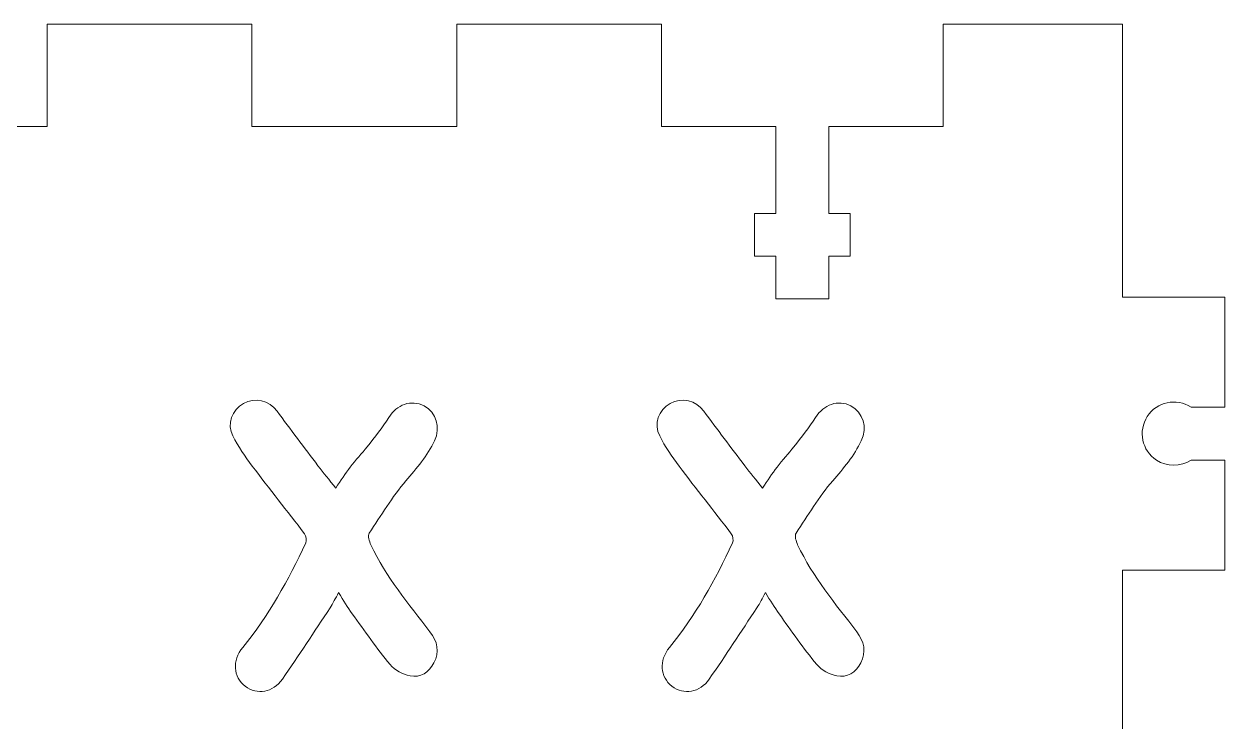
# Model space of a CAD drawing. Header units: inches. Extents: x 30 to 180, y 106 to 206.
# Drawn here: x 110 to 180.3, y 165.1 to 206 of the extents above; entities that cross this region are included whole.
import ezdxf

# ---------------------------------------------------------------- set-up
doc = ezdxf.new("R2010")
doc.units = ezdxf.units.IN
doc.header["$MEASUREMENT"] = 0

# ---------------------------------------------------------------- blocks, each defined once
blk = doc.blocks.new('block 186')
at = {"color": 7, "lineweight": 15, "true_color": 0xffffff}
blk.add_open_spline([(149.776, 183.313), (149.313, 183.933), (148.48, 184.141), (147.811, 183.765)], degree=3, dxfattribs=at)
blk = doc.blocks.new('block 187')
at = {"color": 7, "lineweight": 15, "true_color": 0xffffff}
blk.add_open_spline([(147.811, 183.765), (147.139, 183.389), (146.822, 182.549), (147.19, 181.857)], degree=3, dxfattribs=at)
blk = doc.blocks.new('block 188')
at = {"color": 7, "lineweight": 15, "true_color": 0xffffff}
blk.add_open_spline([(147.19, 181.857), (147.507, 181.236), (147.906, 180.651), (148.323, 180.095)], degree=3, dxfattribs=at)
blk = doc.blocks.new('block 189')
at = {"color": 7, "lineweight": 15, "true_color": 0xffffff}
blk.add_open_spline([(148.323, 180.095), (149.325, 178.76), (150.378, 177.456), (151.387, 176.124)], degree=3, dxfattribs=at)
blk = doc.blocks.new('block 190')
at = {"color": 7, "lineweight": 15, "true_color": 0xffffff}
blk.add_open_spline([(151.387, 176.124), (151.482, 175.996), (151.527, 175.735), (151.459, 175.594)], degree=3, dxfattribs=at)
blk = doc.blocks.new('block 191')
at = {"color": 7, "lineweight": 15, "true_color": 0xffffff}
blk.add_open_spline([(151.459, 175.594), (150.446, 173.414), (149.288, 171.329), (147.767, 169.463)], degree=3, dxfattribs=at)
blk = doc.blocks.new('block 192')
at = {"color": 7, "lineweight": 15, "true_color": 0xffffff}
blk.add_open_spline([(147.767, 169.463), (147.134, 168.696), (147.211, 167.737), (147.911, 167.199)], degree=3, dxfattribs=at)
blk = doc.blocks.new('block 193')
at = {"color": 7, "lineweight": 15, "true_color": 0xffffff}
blk.add_open_spline([(147.911, 167.199), (148.607, 166.664), (149.536, 166.809), (150.097, 167.613)], degree=3, dxfattribs=at)
blk = doc.blocks.new('block 194')
at = {"color": 7, "lineweight": 15, "true_color": 0xffffff}
blk.add_open_spline([(150.097, 167.613), (151.047, 168.989), (151.96, 170.393), (152.88, 171.784)], degree=3, dxfattribs=at)
blk = doc.blocks.new('block 195')
at = {"color": 7, "lineweight": 15, "true_color": 0xffffff}
blk.add_open_spline([(152.88, 171.784), (153.061, 172.055), (153.197, 172.347), (153.381, 172.677)], degree=3, dxfattribs=at)
blk = doc.blocks.new('block 196')
at = {"color": 7, "lineweight": 15, "true_color": 0xffffff}
blk.add_open_spline([(153.381, 172.677), (153.677, 172.215), (153.913, 171.812), (154.182, 171.441)], degree=3, dxfattribs=at)
blk = doc.blocks.new('block 197')
at = {"color": 7, "lineweight": 15, "true_color": 0xffffff}
blk.add_open_spline([(154.182, 171.441), (154.905, 170.438), (155.607, 169.414), (156.396, 168.461)], degree=3, dxfattribs=at)
blk = doc.blocks.new('block 198')
at = {"color": 7, "lineweight": 15, "true_color": 0xffffff}
blk.add_open_spline([(156.396, 168.461), (156.667, 168.136), (157.145, 167.893), (157.569, 167.805)], degree=3, dxfattribs=at)
blk = doc.blocks.new('block 199')
at = {"color": 7, "lineweight": 15, "true_color": 0xffffff}
blk.add_open_spline([(157.569, 167.805), (158.174, 167.677), (158.682, 168.006), (158.97, 168.56)], degree=3, dxfattribs=at)
blk = doc.blocks.new('block 200')
at = {"color": 7, "lineweight": 15, "true_color": 0xffffff}
blk.add_open_spline([(158.97, 168.56), (159.303, 169.21), (159.171, 169.817), (158.734, 170.39)], degree=3, dxfattribs=at)
blk = doc.blocks.new('block 201')
at = {"color": 7, "lineweight": 15, "true_color": 0xffffff}
blk.add_open_spline([(158.734, 170.39), (157.488, 172.018), (156.159, 173.596), (155.273, 175.478)], degree=3, dxfattribs=at)
blk = doc.blocks.new('block 202')
at = {"color": 7, "lineweight": 15, "true_color": 0xffffff}
blk.add_open_spline([(155.273, 175.478), (155.178, 175.678), (155.086, 176.011), (155.178, 176.156)], degree=3, dxfattribs=at)
blk = doc.blocks.new('block 203')
at = {"color": 7, "lineweight": 15, "true_color": 0xffffff}
blk.add_open_spline([(155.178, 176.156), (155.863, 177.207), (156.52, 178.285), (157.324, 179.226)], degree=3, dxfattribs=at)
blk = doc.blocks.new('block 204')
at = {"color": 7, "lineweight": 15, "true_color": 0xffffff}
blk.add_open_spline([(157.324, 179.226), (157.966, 179.97), (158.583, 180.694), (159.002, 181.577)], degree=3, dxfattribs=at)
blk = doc.blocks.new('block 205')
at = {"color": 7, "lineweight": 15, "true_color": 0xffffff}
blk.add_open_spline([(159.002, 181.577), (159.373, 182.352), (159.109, 183.227), (158.393, 183.614)], degree=3, dxfattribs=at)
blk = doc.blocks.new('block 206')
at = {"color": 7, "lineweight": 15, "true_color": 0xffffff}
blk.add_open_spline([(158.393, 183.614), (157.641, 184.013), (156.788, 183.694), (156.327, 182.942)], degree=3, dxfattribs=at)
blk = doc.blocks.new('block 207')
at = {"color": 7, "lineweight": 15, "true_color": 0xffffff}
blk.add_open_spline([(156.327, 182.942), (155.955, 182.34), (155.498, 181.788), (155.058, 181.228)], degree=3, dxfattribs=at)
blk = doc.blocks.new('block 208')
at = {"color": 7, "lineweight": 15, "true_color": 0xffffff}
blk.add_open_spline([(155.058, 181.228), (154.742, 180.823), (154.381, 180.45), (154.065, 180.038)], degree=3, dxfattribs=at)
blk = doc.blocks.new('block 209')
at = {"color": 7, "lineweight": 15, "true_color": 0xffffff}
blk.add_open_spline([(154.065, 180.038), (153.777, 179.651), (153.517, 179.242), (153.216, 178.801)], degree=3, dxfattribs=at)
blk = doc.blocks.new('block 210')
at = {"color": 7, "lineweight": 15, "true_color": 0xffffff}
blk.add_open_spline([(153.216, 178.801), (152.835, 179.282), (152.491, 179.691), (152.176, 180.115)], degree=3, dxfattribs=at)
blk = doc.blocks.new('block 211')
at = {"color": 7, "lineweight": 15, "true_color": 0xffffff}
blk.add_open_spline([(152.176, 180.115), (151.371, 181.176), (150.558, 182.244), (149.776, 183.313)], degree=3, dxfattribs=at)
blk = doc.blocks.new('block 238')
at = {"color": 7, "lineweight": 15, "true_color": 0xffffff}
blk.add_open_spline([(124.776, 183.313), (124.313, 183.933), (123.48, 184.141), (122.811, 183.765)], degree=3, dxfattribs=at)
blk = doc.blocks.new('block 239')
at = {"color": 7, "lineweight": 15, "true_color": 0xffffff}
blk.add_open_spline([(122.811, 183.765), (122.139, 183.389), (121.822, 182.549), (122.19, 181.857)], degree=3, dxfattribs=at)
blk = doc.blocks.new('block 240')
at = {"color": 7, "lineweight": 15, "true_color": 0xffffff}
blk.add_open_spline([(122.19, 181.857), (122.507, 181.236), (122.906, 180.651), (123.323, 180.095)], degree=3, dxfattribs=at)
blk = doc.blocks.new('block 241')
at = {"color": 7, "lineweight": 15, "true_color": 0xffffff}
blk.add_open_spline([(123.323, 180.095), (124.325, 178.76), (125.378, 177.456), (126.387, 176.124)], degree=3, dxfattribs=at)
blk = doc.blocks.new('block 242')
at = {"color": 7, "lineweight": 15, "true_color": 0xffffff}
blk.add_open_spline([(126.387, 176.124), (126.482, 175.996), (126.527, 175.735), (126.459, 175.594)], degree=3, dxfattribs=at)
blk = doc.blocks.new('block 243')
at = {"color": 7, "lineweight": 15, "true_color": 0xffffff}
blk.add_open_spline([(126.459, 175.594), (125.446, 173.414), (124.288, 171.329), (122.767, 169.463)], degree=3, dxfattribs=at)
blk = doc.blocks.new('block 244')
at = {"color": 7, "lineweight": 15, "true_color": 0xffffff}
blk.add_open_spline([(122.767, 169.463), (122.134, 168.696), (122.211, 167.737), (122.911, 167.199)], degree=3, dxfattribs=at)
blk = doc.blocks.new('block 245')
at = {"color": 7, "lineweight": 15, "true_color": 0xffffff}
blk.add_open_spline([(122.911, 167.199), (123.607, 166.664), (124.536, 166.809), (125.097, 167.613)], degree=3, dxfattribs=at)
blk = doc.blocks.new('block 246')
at = {"color": 7, "lineweight": 15, "true_color": 0xffffff}
blk.add_open_spline([(125.097, 167.613), (126.047, 168.989), (126.96, 170.393), (127.88, 171.784)], degree=3, dxfattribs=at)
blk = doc.blocks.new('block 247')
at = {"color": 7, "lineweight": 15, "true_color": 0xffffff}
blk.add_open_spline([(127.88, 171.784), (128.061, 172.055), (128.197, 172.347), (128.381, 172.677)], degree=3, dxfattribs=at)
blk = doc.blocks.new('block 248')
at = {"color": 7, "lineweight": 15, "true_color": 0xffffff}
blk.add_open_spline([(128.381, 172.677), (128.677, 172.215), (128.913, 171.812), (129.182, 171.441)], degree=3, dxfattribs=at)
blk = doc.blocks.new('block 249')
at = {"color": 7, "lineweight": 15, "true_color": 0xffffff}
blk.add_open_spline([(129.182, 171.441), (129.905, 170.438), (130.607, 169.414), (131.396, 168.461)], degree=3, dxfattribs=at)
blk = doc.blocks.new('block 250')
at = {"color": 7, "lineweight": 15, "true_color": 0xffffff}
blk.add_open_spline([(131.396, 168.461), (131.667, 168.136), (132.145, 167.893), (132.569, 167.805)], degree=3, dxfattribs=at)
blk = doc.blocks.new('block 251')
at = {"color": 7, "lineweight": 15, "true_color": 0xffffff}
blk.add_open_spline([(132.569, 167.805), (133.174, 167.677), (133.682, 168.006), (133.97, 168.56)], degree=3, dxfattribs=at)
blk = doc.blocks.new('block 252')
at = {"color": 7, "lineweight": 15, "true_color": 0xffffff}
blk.add_open_spline([(133.97, 168.56), (134.303, 169.21), (134.171, 169.817), (133.734, 170.39)], degree=3, dxfattribs=at)
blk = doc.blocks.new('block 253')
at = {"color": 7, "lineweight": 15, "true_color": 0xffffff}
blk.add_open_spline([(133.734, 170.39), (132.488, 172.018), (131.159, 173.596), (130.273, 175.478)], degree=3, dxfattribs=at)
blk = doc.blocks.new('block 254')
at = {"color": 7, "lineweight": 15, "true_color": 0xffffff}
blk.add_open_spline([(130.273, 175.478), (130.178, 175.678), (130.086, 176.011), (130.178, 176.156)], degree=3, dxfattribs=at)
blk = doc.blocks.new('block 255')
at = {"color": 7, "lineweight": 15, "true_color": 0xffffff}
blk.add_open_spline([(130.178, 176.156), (130.863, 177.207), (131.52, 178.285), (132.324, 179.226)], degree=3, dxfattribs=at)
blk = doc.blocks.new('block 256')
at = {"color": 7, "lineweight": 15, "true_color": 0xffffff}
blk.add_open_spline([(132.324, 179.226), (132.966, 179.97), (133.583, 180.694), (134.002, 181.577)], degree=3, dxfattribs=at)
blk = doc.blocks.new('block 257')
at = {"color": 7, "lineweight": 15, "true_color": 0xffffff}
blk.add_open_spline([(134.002, 181.577), (134.373, 182.352), (134.109, 183.227), (133.393, 183.614)], degree=3, dxfattribs=at)
blk = doc.blocks.new('block 258')
at = {"color": 7, "lineweight": 15, "true_color": 0xffffff}
blk.add_open_spline([(133.393, 183.614), (132.641, 184.013), (131.788, 183.694), (131.327, 182.942)], degree=3, dxfattribs=at)
blk = doc.blocks.new('block 259')
at = {"color": 7, "lineweight": 15, "true_color": 0xffffff}
blk.add_open_spline([(131.327, 182.942), (130.955, 182.34), (130.498, 181.788), (130.058, 181.228)], degree=3, dxfattribs=at)
blk = doc.blocks.new('block 260')
at = {"color": 7, "lineweight": 15, "true_color": 0xffffff}
blk.add_open_spline([(130.058, 181.228), (129.742, 180.823), (129.381, 180.45), (129.065, 180.038)], degree=3, dxfattribs=at)
blk = doc.blocks.new('block 261')
at = {"color": 7, "lineweight": 15, "true_color": 0xffffff}
blk.add_open_spline([(129.065, 180.038), (128.777, 179.651), (128.517, 179.242), (128.216, 178.801)], degree=3, dxfattribs=at)
blk = doc.blocks.new('block 262')
at = {"color": 7, "lineweight": 15, "true_color": 0xffffff}
blk.add_open_spline([(128.216, 178.801), (127.835, 179.282), (127.491, 179.691), (127.176, 180.115)], degree=3, dxfattribs=at)
blk = doc.blocks.new('block 263')
at = {"color": 7, "lineweight": 15, "true_color": 0xffffff}
blk.add_open_spline([(127.176, 180.115), (126.371, 181.176), (125.558, 182.244), (124.776, 183.313)], degree=3, dxfattribs=at)
blk = doc.blocks.new('block 368')
at = {"color": 7, "lineweight": 15, "true_color": 0xffffff}
blk.add_lwpolyline([(180.304, 173.992), (180.304, 180.442)], dxfattribs=at)
blk = doc.blocks.new('block 369')
at = {"color": 7, "lineweight": 15, "true_color": 0xffffff}
blk.add_lwpolyline([(180.304, 173.992), (174.304, 173.992)], dxfattribs=at)
blk = doc.blocks.new('block 370')
at = {"color": 7, "lineweight": 15, "true_color": 0xffffff}
blk.add_lwpolyline([(174.304, 173.992), (174.304, 161.992)], dxfattribs=at)
blk = doc.blocks.new('block 468')
at = {"color": 7, "lineweight": 15, "true_color": 0xffffff}
blk.add_lwpolyline([(99.304, 199.992), (111.304, 199.992)], dxfattribs=at)
blk = doc.blocks.new('block 469')
at = {"color": 7, "lineweight": 15, "true_color": 0xffffff}
blk.add_lwpolyline([(111.304, 199.992), (111.304, 205.992)], dxfattribs=at)
blk = doc.blocks.new('block 470')
at = {"color": 7, "lineweight": 15, "true_color": 0xffffff}
blk.add_lwpolyline([(111.304, 205.992), (123.304, 205.992)], dxfattribs=at)
blk = doc.blocks.new('block 471')
at = {"color": 7, "lineweight": 15, "true_color": 0xffffff}
blk.add_lwpolyline([(123.304, 205.992), (123.304, 199.992)], dxfattribs=at)
blk = doc.blocks.new('block 472')
at = {"color": 7, "lineweight": 15, "true_color": 0xffffff}
blk.add_lwpolyline([(123.304, 199.992), (135.304, 199.992)], dxfattribs=at)
blk = doc.blocks.new('block 473')
at = {"color": 7, "lineweight": 15, "true_color": 0xffffff}
blk.add_lwpolyline([(135.304, 199.992), (135.304, 205.992)], dxfattribs=at)
blk = doc.blocks.new('block 474')
at = {"color": 7, "lineweight": 15, "true_color": 0xffffff}
blk.add_lwpolyline([(135.304, 205.992), (147.304, 205.992)], dxfattribs=at)
blk = doc.blocks.new('block 475')
at = {"color": 7, "lineweight": 15, "true_color": 0xffffff}
blk.add_lwpolyline([(147.304, 205.992), (147.304, 199.992)], dxfattribs=at)
blk = doc.blocks.new('block 476')
at = {"color": 7, "lineweight": 15, "true_color": 0xffffff}
blk.add_lwpolyline([(147.304, 199.992), (154.004, 199.992)], dxfattribs=at)
blk = doc.blocks.new('block 477')
at = {"color": 7, "lineweight": 15, "true_color": 0xffffff}
blk.add_lwpolyline([(154.004, 199.992), (154.004, 194.892)], dxfattribs=at)
blk = doc.blocks.new('block 478')
at = {"color": 7, "lineweight": 15, "true_color": 0xffffff}
blk.add_lwpolyline([(154.004, 194.892), (152.754, 194.892)], dxfattribs=at)
blk = doc.blocks.new('block 479')
at = {"color": 7, "lineweight": 15, "true_color": 0xffffff}
blk.add_lwpolyline([(152.754, 194.892), (152.754, 192.392)], dxfattribs=at)
blk = doc.blocks.new('block 480')
at = {"color": 7, "lineweight": 15, "true_color": 0xffffff}
blk.add_lwpolyline([(152.754, 192.392), (154.004, 192.392)], dxfattribs=at)
blk = doc.blocks.new('block 481')
at = {"color": 7, "lineweight": 15, "true_color": 0xffffff}
blk.add_lwpolyline([(154.004, 192.392), (154.004, 189.892)], dxfattribs=at)
blk = doc.blocks.new('block 482')
at = {"color": 7, "lineweight": 15, "true_color": 0xffffff}
blk.add_lwpolyline([(154.004, 189.892), (157.104, 189.892)], dxfattribs=at)
blk = doc.blocks.new('block 483')
at = {"color": 7, "lineweight": 15, "true_color": 0xffffff}
blk.add_lwpolyline([(157.104, 189.892), (157.104, 192.392)], dxfattribs=at)
blk = doc.blocks.new('block 484')
at = {"color": 7, "lineweight": 15, "true_color": 0xffffff}
blk.add_lwpolyline([(157.104, 192.392), (158.354, 192.392)], dxfattribs=at)
blk = doc.blocks.new('block 485')
at = {"color": 7, "lineweight": 15, "true_color": 0xffffff}
blk.add_lwpolyline([(158.354, 192.392), (158.354, 194.892)], dxfattribs=at)
blk = doc.blocks.new('block 486')
at = {"color": 7, "lineweight": 15, "true_color": 0xffffff}
blk.add_lwpolyline([(158.354, 194.892), (157.104, 194.892)], dxfattribs=at)
blk = doc.blocks.new('block 487')
at = {"color": 7, "lineweight": 15, "true_color": 0xffffff}
blk.add_lwpolyline([(157.104, 194.892), (157.104, 199.992)], dxfattribs=at)
blk = doc.blocks.new('block 488')
at = {"color": 7, "lineweight": 15, "true_color": 0xffffff}
blk.add_lwpolyline([(157.104, 199.992), (163.804, 199.992)], dxfattribs=at)
blk = doc.blocks.new('block 489')
at = {"color": 7, "lineweight": 15, "true_color": 0xffffff}
blk.add_lwpolyline([(163.804, 199.992), (163.804, 205.992)], dxfattribs=at)
blk = doc.blocks.new('block 490')
at = {"color": 7, "lineweight": 15, "true_color": 0xffffff}
blk.add_lwpolyline([(163.804, 205.992), (174.304, 205.992)], dxfattribs=at)
blk = doc.blocks.new('block 491')
at = {"color": 7, "lineweight": 15, "true_color": 0xffffff}
blk.add_lwpolyline([(174.304, 205.992), (174.304, 189.992)], dxfattribs=at)
blk = doc.blocks.new('block 492')
at = {"color": 7, "lineweight": 15, "true_color": 0xffffff}
blk.add_lwpolyline([(174.304, 189.992), (180.304, 189.992)], dxfattribs=at)
blk = doc.blocks.new('block 493')
at = {"color": 7, "lineweight": 15, "true_color": 0xffffff}
blk.add_lwpolyline([(180.304, 183.542), (180.304, 189.992)], dxfattribs=at)
blk = doc.blocks.new('block 494')
at = {"color": 7, "lineweight": 15, "true_color": 0xffffff}
blk.add_lwpolyline([(180.304, 183.542), (178.314, 183.542)], dxfattribs=at)
blk = doc.blocks.new('block 495')
at = {"color": 7, "lineweight": 15, "true_color": 0xffffff}
blk.add_lwpolyline([(180.304, 180.442), (178.314, 180.442)], dxfattribs=at)
blk = doc.blocks.new('block 499')
at = {"color": 7, "lineweight": 15, "true_color": 0xffffff}
blk.add_open_spline([(178.314, 183.542), (177.458, 184.1), (176.312, 183.858), (175.754, 183.002), (175.196, 182.146), (175.438, 181), (176.294, 180.442), (176.908, 180.042), (177.7, 180.042), (178.314, 180.442)], degree=3, knots=[0, 0, 0, 0, 1, 1, 1, 2, 2, 2, 3, 3, 3, 3], dxfattribs=at)

msp = doc.modelspace()

# ---------------------------------------------------------------- block references
for name in ['block 469', 'block 470', 'block 471', 'block 473', 'block 474', 'block 475', 'block 489', 'block 490', 'block 491', 'block 468', 'block 472', 'block 476', 'block 477', 'block 487', 'block 488', 'block 478', 'block 479', 'block 486', 'block 485', 'block 480', 'block 481', 'block 483', 'block 484', 'block 492', 'block 493', 'block 482', 'block 239', 'block 238', 'block 258', 'block 257', 'block 187', 'block 186', 'block 206', 'block 205', 'block 499', 'block 263', 'block 259', 'block 211', 'block 207', 'block 494', 'block 240', 'block 256', 'block 188', 'block 204', 'block 260', 'block 208', 'block 241', 'block 262', 'block 189', 'block 210', 'block 495', 'block 368', 'block 261', 'block 209', 'block 255', 'block 203', 'block 242', 'block 254', 'block 190', 'block 202', 'block 243', 'block 253', 'block 191', 'block 201', 'block 369', 'block 370', 'block 247', 'block 248', 'block 195', 'block 196', 'block 246', 'block 194', 'block 249', 'block 197', 'block 252', 'block 200', 'block 244', 'block 192', 'block 250', 'block 251', 'block 198', 'block 199', 'block 245', 'block 193']:
    msp.add_blockref(name, (0, 0))

doc.saveas('drawing.dxf')
